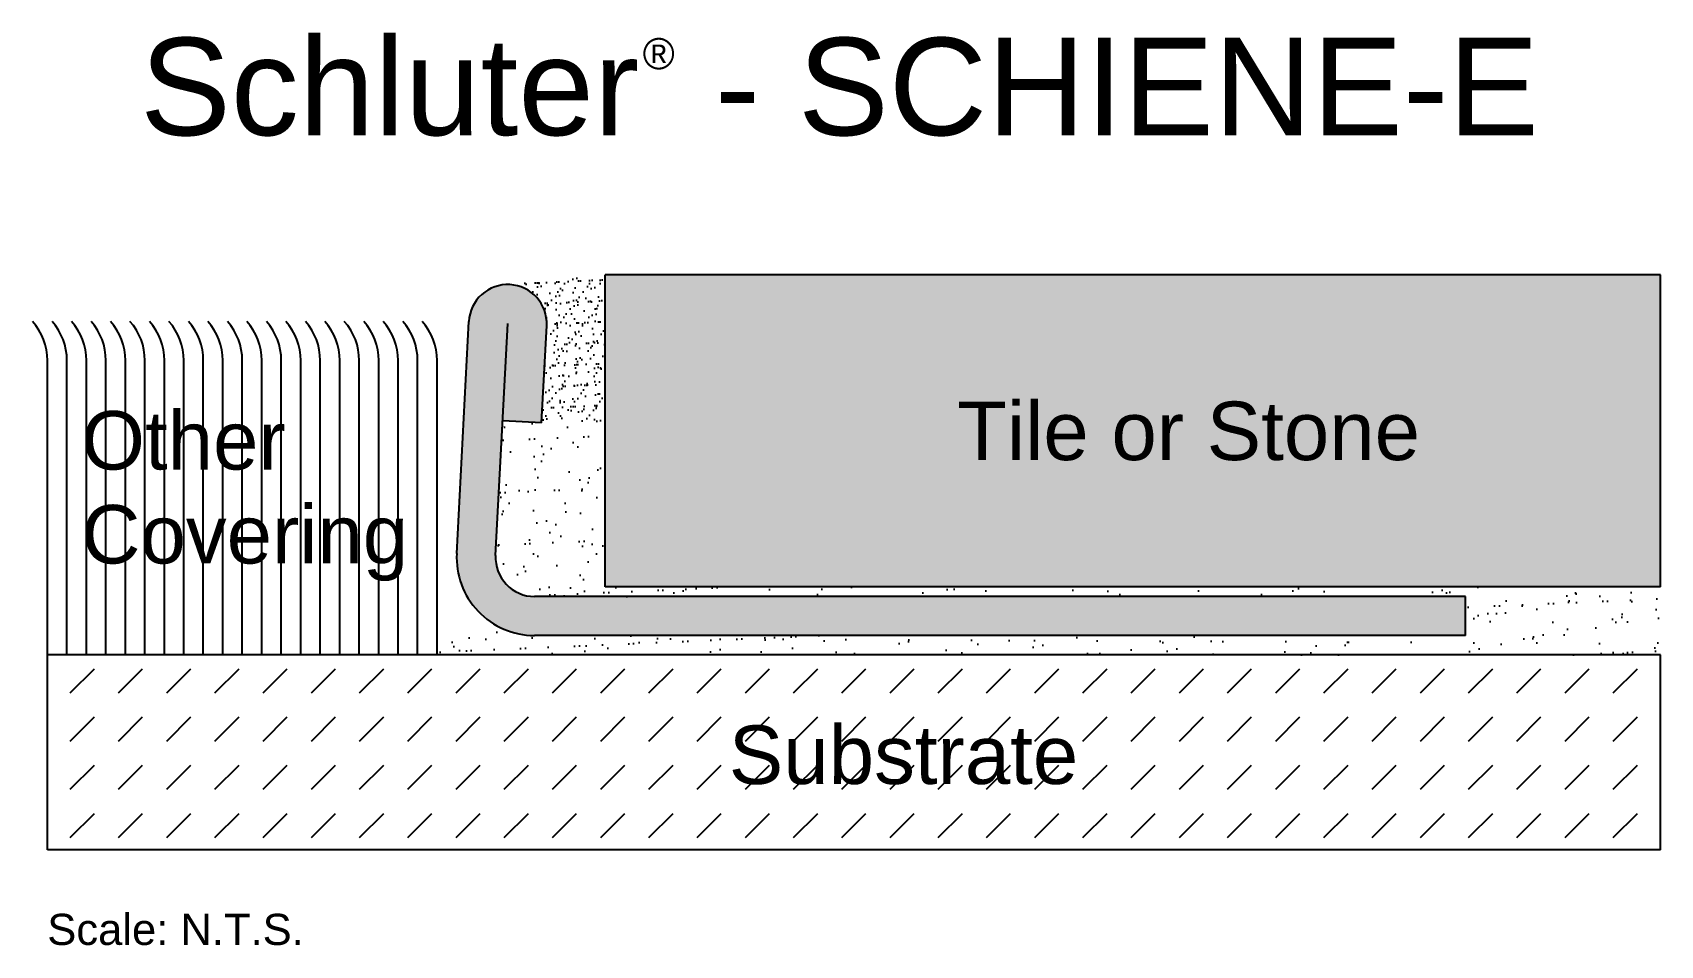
# Model space of a CAD drawing. Extents: x 37.4 to 79.2, y 34.4 to 57.8.
import ezdxf

# ---------------------------------------------------------------- set-up
doc = ezdxf.new("R2010")
doc.units = 0
doc.header["$MEASUREMENT"] = 0
for name, color, linetype in [('HATCH', 7, 'CONTINUOUS'), ('INSTALLED', 7, 'CONTINUOUS'), ('SCHIENE-E', 7, 'CONTINUOUS'), ('TEXT', 7, 'CONTINUOUS')]:
    doc.layers.add(name, color=color, linetype=linetype)
doc.styles.add('STYLE1', font='ARIAL.TTF')

msp = doc.modelspace()

# ---------------------------------------------------------------- hatches: boundary and pattern name
at = {"layer": 'HATCH', "linetype": 'Continuous'}
h = msp.add_hatch(dxfattribs=at)
h.set_pattern_fill('AR-SAND', scale=0.2, angle=45, style=0)
h.paths.add_polyline_path([(52.089, 51.557), (49.589, 51.308, -0.013091), (49.642, 51.307, -0.414214), (50.588, 50.256), (50.457, 47.759), (52.089, 47.759)])
for color, points in [(9, [(52.089, 51.557), (52.089, 43.557), (79.168, 43.557), (79.168, 51.557)]), (7, [(49.458, 47.812), (50.457, 47.759), (50.588, 50.256, 0.414214), (49.642, 51.307, 0.414214), (48.591, 50.361), (48.279, 44.412, 0.429634), (50.276, 42.307), (74.168, 42.307), (74.168, 43.307), (50.276, 43.307, -0.429634), (49.277, 44.359)])]:
    msp.add_hatch(color=color, dxfattribs=at).paths.add_polyline_path(points)
h = msp.add_hatch(dxfattribs=at)
h.set_pattern_fill('AR-SAND', scale=0.5, angle=45, style=0)
h.paths.add_polyline_path([(79.168, 43.557), (52.089, 43.557), (52.089, 47.759), (50.457, 47.759), (49.458, 47.812), (49.277, 44.359, 0.429634), (50.276, 43.307), (74.168, 43.307), (74.168, 42.307), (50.276, 42.307, -0.205725), (48.825, 42.93), (47.776, 41.807), (79.168, 41.807)])
h = msp.add_hatch(dxfattribs=at)
h.set_pattern_fill('DASH', scale=7, angle=45, style=0)
h.paths.add_polyline_path([(79.168, 41.807), (37.776, 41.807), (37.776, 36.807), (79.168, 36.807)])
h.paths.add_polyline_path([(54.967, 38.083), (64.531, 38.083), (64.531, 40.41), (54.967, 40.41)], flags=24)

# ---------------------------------------------------------------- linework, layer by layer
at = {"layer": 'INSTALLED', "color": 1, "linetype": 'Continuous'}
for p, q in [((79.168, 51.557), (52.089, 51.557)), ((52.089, 43.557), (52.089, 51.557)), ((79.168, 43.557), (79.168, 51.557)), ((37.776, 41.807), (37.776, 49.361)), ((38.276, 41.807), (38.276, 49.361)), ((38.776, 41.807), (38.776, 49.361)), ((39.276, 41.807), (39.276, 49.361)), ((39.776, 41.807), (39.776, 49.361)), ((40.276, 41.807), (40.276, 49.361)), ((40.776, 41.807), (40.776, 49.361)), ((41.276, 41.807), (41.276, 49.361)), ((41.776, 41.807), (41.776, 49.361)), ((42.276, 41.807), (42.276, 49.361)), ((42.776, 41.807), (42.776, 49.361)), ((43.276, 41.807), (43.276, 49.361)), ((43.776, 41.807), (43.776, 49.361)), ((44.276, 41.807), (44.276, 49.361)), ((44.776, 41.807), (44.776, 49.361)), ((45.276, 41.807), (45.276, 49.361)), ((45.776, 41.807), (45.776, 49.361)), ((46.276, 41.807), (46.276, 49.361)), ((46.776, 41.807), (46.776, 49.361)), ((47.276, 41.807), (47.276, 49.361)), ((47.776, 41.807), (47.776, 49.361)), ((79.168, 43.557), (52.089, 43.557)), ((37.776, 36.807), (37.776, 41.807)), ((79.168, 41.807), (37.776, 41.807)), ((79.168, 36.807), (79.168, 41.807)), ((79.168, 36.807), (37.776, 36.807))]:
    msp.add_line(p, q, dxfattribs=at)
for centre in [(36.276, 49.361), (36.776, 49.361), (37.276, 49.361), (37.776, 49.361), (38.276, 49.361), (38.776, 49.361), (39.276, 49.361), (39.776, 49.361), (40.276, 49.361), (40.776, 49.361), (41.276, 49.361), (41.776, 49.361), (42.276, 49.361), (42.776, 49.361), (43.276, 49.361), (43.776, 49.361), (44.276, 49.361), (44.776, 49.361), (45.276, 49.361), (45.776, 49.361), (46.276, 49.361)]:
    msp.add_arc(centre, 1.5, 0, 41.8103, dxfattribs=at)
at = {"layer": 'SCHIENE-E', "color": 7, "linetype": 'Continuous'}
for p, q in [((48.279, 44.412), (48.591, 50.361)), ((49.277, 44.359), (49.589, 50.307)), ((50.457, 47.759), (50.588, 50.256)), ((50.457, 47.759), (49.458, 47.812)), ((74.168, 43.307), (50.276, 43.307)), ((74.168, 42.307), (74.168, 43.307)), ((74.168, 42.307), (50.276, 42.307))]:
    msp.add_line(p, q, dxfattribs=at)
for centre, radius, start, end in [((49.589, 50.308), 1, 87, 177), ((49.589, 50.308), 1, 357, 87), ((50.276, 44.307), 2, 177, 270), ((50.276, 44.307), 1, 177, 270)]:
    msp.add_arc(centre, radius, start, end, dxfattribs=at)

# ---------------------------------------------------------------- texts
at = {"layer": 'SCHIENE-E', "color": 7, "linetype": 'Continuous', "insert": (37.772, 35.168), "char_height": 0.8, "width": 33.79399, "attachment_point": 1, "style": 'STYLE1'}
msp.add_mtext('{\\fArial|b0|i0|c0|p32;Scale: N.T.S.}', dxfattribs=at)
at = {"layer": 'TEXT', "color": 7, "linetype": 'Continuous', "style": 'STYLE1'}
for s, height, p in [('Schluter  - SCHIENE-E', 2.5, (40.153, 55.138)), ('®', 0.8, (53.051, 56.829)), ('Other', 1.5, (38.649, 46.563)), ('Tile or Stone', 1.5, (61.121, 46.805)), ('Covering', 1.5, (38.649, 44.153)), ('Substrate', 1.5, (55.261, 38.497))]:
    msp.add_text(s, height=height, dxfattribs=at).set_placement(p)

doc.saveas('drawing.dxf')
